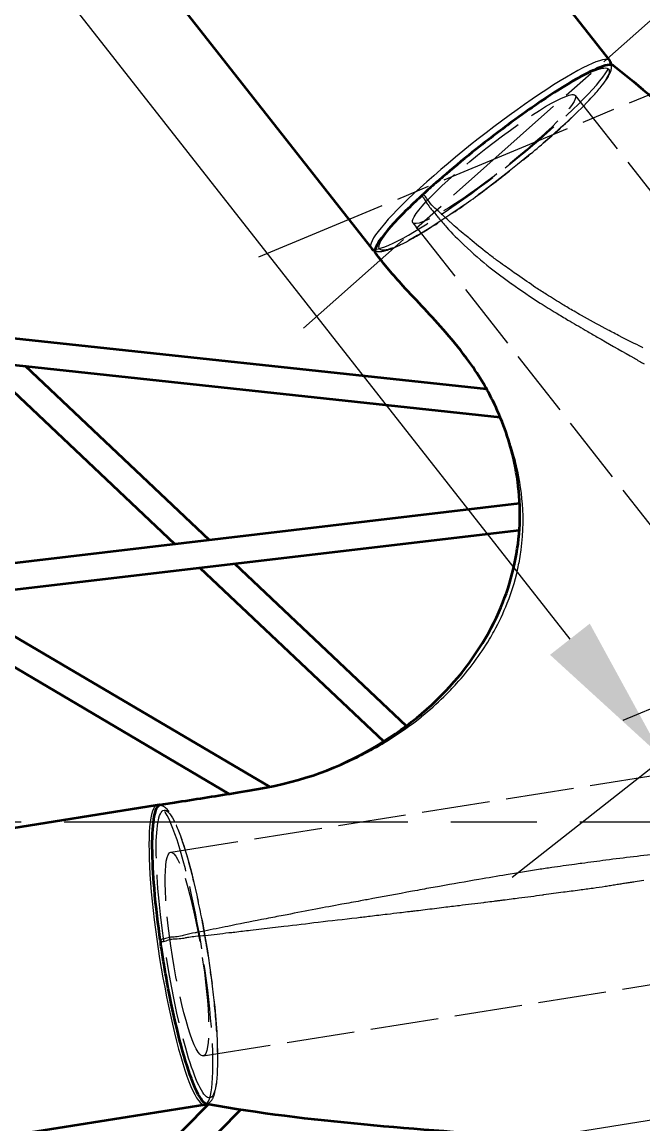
# Model space of a CAD drawing. Header units: millimetres. Extents: x 103 to 2059, y 115 to 1460.
# Drawn here: x 1559.4 to 1610.6, y 636.1 to 726.9 of the extents above; entities that cross this region are included whole.
import ezdxf

# ---------------------------------------------------------------- set-up
doc = ezdxf.new("R2010")
doc.units = ezdxf.units.MM
doc.header["$LTSCALE"] = 5
doc.linetypes.add('CHAIN', pattern=[0.3543, 0.2362, -0.0295, 0.0591, -0.0295])
doc.linetypes.add('DASHED', pattern=[0.2068, 0.1655, -0.0413])
for name, color, linetype, lineweight in [('Center Mark (ISO)', 7, 'Continuous', 9), ('Dimension (ISO)', 7, 'Continuous', 9), ('Hidden (ISO)', 7, 'DASHED', 9), ('Hidden Narrow (ISO)', 7, 'DASHED', 9), ('Visible (ISO)', 7, 'Continuous', 35), ('Visible Narrow (ISO)', 7, 'Continuous', 9)]:
    doc.layers.add(name, color=color, linetype=linetype, lineweight=lineweight)
doc.styles.add('Note Text (ISO)', font='tahoma.ttf')
doc.dimstyles.new('Default (ISO)', dxfattribs={"dimscale": 5, "dimtxt": 3.5, "dimasz": 2.5, "dimexe": 3.175, "dimexo": 0, "dimgap": 0.762, "dimtad": 1, "dimdec": 1, "dimrnd": 1e-08, "dimzin": 4, "dimtxsty": 'Note Text (ISO)', "dimcen": 0.09, "dimdle": 10, "dimclrd": 256, "dimclre": 256, "dimclrt": 256, "dimadec": 0, "dimazin": 0, "dimtfac": 1.001486, "dimtmove": 0, "dimatfit": 3, "dimfxl": 0, "dimtolj": 1, "dimtzin": 0, "dimlwd": -1, "dimlwe": -1, "dimarcsym": 0})

# ---------------------------------------------------------------- blocks, each defined once
blk = doc.blocks.new('*D9')
at = {"layer": 'Defpoints', "color": 0}
for p in [(1345.636, 1037.631), (1627.652, 678.258), (1612.278, 666.193)]:
    blk.add_point(p, dxfattribs=at)
at = {"layer": 'Dimension (ISO)'}
for p, q in [((1345.636, 1037.631), (1317.773, 1015.766)), ((1337.978, 1015.732), (1604.561, 676.026)), ((1627.652, 678.258), (1599.789, 656.392))]:
    blk.add_line(p, q, dxfattribs=at)
for points in [[(1339.617, 1017.019), (1336.339, 1014.446), (1330.261, 1025.566)], [(1606.2, 677.312), (1602.922, 674.74), (1612.278, 666.193)]]:
    blk.add_solid(points, dxfattribs=at)
at = {"layer": 'Dimension (ISO)', "insert": (1440.433, 928.812), "char_height": 17.5, "attachment_point": 1, "rotation": 308.1229, "style": 'Note Text (ISO)'}
blk.add_mtext('\\A1; \\fTahoma|b0|i0;{\\H17.5000;(361,7) - 460,7}', dxfattribs=at)
blk = doc.blocks.new('*D11')
at = {"layer": 'Defpoints', "color": 0}
for p in [(1620.894, 657.708), (1232.047, 595.77), (1235.121, 576.471)]:
    blk.add_point(p, dxfattribs=at)
at = {"layer": 'Dimension (ISO)'}
for p, q in [((1620.894, 657.708), (1626.465, 622.731)), ((1611.624, 636.442), (1247.466, 578.437)), ((1232.047, 595.77), (1237.619, 560.793))]:
    blk.add_line(p, q, dxfattribs=at)
for points in [[(1611.296, 638.5), (1611.951, 634.385), (1623.968, 638.409)], [(1247.138, 580.494), (1247.794, 576.38), (1235.121, 576.471)]]:
    blk.add_solid(points, dxfattribs=at)
at = {"layer": 'Dimension (ISO)', "insert": (1352.215, 622.401), "char_height": 17.5, "attachment_point": 1, "rotation": 9.05041, "style": 'Note Text (ISO)'}
blk.add_mtext('\\A1; \\fTahoma|b0|i0;{\\H17.5000;(300) - 398,0}', dxfattribs=at)
blk = doc.blocks.new('*D12')
at = {"layer": 'Defpoints', "color": 0}
for p in [(624.775, 661.366), (1641.205, 660.944), (1641.205, 191.366)]:
    blk.add_point(p, dxfattribs=at)
at = {"layer": 'Dimension (ISO)'}
for p, q in [((624.775, 661.366), (624.775, 175.491)), ((1641.205, 660.944), (1641.205, 175.491)), ((637.275, 191.366), (1628.705, 191.366))]:
    blk.add_line(p, q, dxfattribs=at)
for points in [[(637.275, 193.449), (637.275, 189.282), (624.775, 191.366)], [(1628.705, 193.449), (1628.705, 189.282), (1641.205, 191.366)]]:
    blk.add_solid(points, dxfattribs=at)
at = {"layer": 'Dimension (ISO)', "insert": (1090.592, 217.377), "char_height": 17.5, "attachment_point": 1, "style": 'Note Text (ISO)'}
blk.add_mtext('\\A1;1016,4', dxfattribs=at)
blk = doc.blocks.new('*D17')
at = {"layer": 'Defpoints', "color": 0}
for p in [(178.703, 1142.435), (813.681, 1142.435), (1641.205, 312.944)]:
    blk.add_point(p, dxfattribs=at)
at = {"layer": 'Dimension (ISO)'}
for p, q in [((813.681, 1142.435), (162.828, 1142.435)), ((178.703, 325.444), (178.703, 1129.935)), ((1641.205, 312.944), (162.828, 312.944))]:
    blk.add_line(p, q, dxfattribs=at)
for points in [[(176.62, 1129.935), (180.786, 1129.935), (178.703, 1142.435)], [(176.62, 325.444), (180.786, 325.444), (178.703, 312.944)]]:
    blk.add_solid(points, dxfattribs=at)
at = {"layer": 'Dimension (ISO)', "insert": (152.645, 698.83), "char_height": 17.5, "attachment_point": 1, "rotation": 90, "style": 'Note Text (ISO)'}
blk.add_mtext('\\A1;829,5', dxfattribs=at)
blk = doc.blocks.new('*D18')
at = {"layer": 'Defpoints', "color": 0}
for p in [(129.286, 1279.407), (1543.266, 1279.407), (1641.205, 312.944)]:
    blk.add_point(p, dxfattribs=at)
at = {"layer": 'Dimension (ISO)'}
for p, q in [((1543.266, 1279.407), (113.411, 1279.407)), ((129.286, 325.444), (129.286, 1266.907)), ((1641.205, 312.944), (113.411, 312.944))]:
    blk.add_line(p, q, dxfattribs=at)
for points in [[(127.202, 1266.907), (131.369, 1266.907), (129.286, 1279.407)], [(127.202, 325.444), (131.369, 325.444), (129.286, 312.944)]]:
    blk.add_solid(points, dxfattribs=at)
at = {"layer": 'Dimension (ISO)', "insert": (103.274, 780.314), "char_height": 17.5, "attachment_point": 1, "rotation": 90, "style": 'Note Text (ISO)'}
blk.add_mtext('\\A1;966,5', dxfattribs=at)
blk = doc.blocks.new('*D19')
at = {"layer": 'Defpoints', "color": 0}
for p in [(276.775, 661.366), (1989.205, 660.944), (1989.205, 131.366)]:
    blk.add_point(p, dxfattribs=at)
at = {"layer": 'Dimension (ISO)'}
for p, q in [((276.775, 661.366), (276.775, 115.491)), ((1989.205, 660.944), (1989.205, 115.491)), ((289.275, 131.366), (1976.705, 131.366))]:
    blk.add_line(p, q, dxfattribs=at)
for points in [[(289.275, 133.449), (289.275, 129.282), (276.775, 131.366)], [(1976.705, 133.449), (1976.705, 129.282), (1989.205, 131.366)]]:
    blk.add_solid(points, dxfattribs=at)
at = {"layer": 'Dimension (ISO)', "insert": (1090.592, 157.389), "char_height": 17.5, "attachment_point": 1, "style": 'Note Text (ISO)'}
blk.add_mtext('\\A1;1712,4', dxfattribs=at)

msp = doc.modelspace()

# ---------------------------------------------------------------- linework, layer by layer
at = {"layer": 'Center Mark (ISO)', "linetype": 'CHAIN', "ltscale": 9.334043}
for p, q in [((1582.604, 701.663), (1614.027, 729.531)), ((1578.921, 707.543), (1617.71, 723.652)), ((1647.705, 685.429), (1608.917, 669.32))]:
    msp.add_line(p, q, dxfattribs=at)
at = {"layer": 'Center Mark (ISO)', "linetype": 'CHAIN', "ltscale": 23.990969}
msp.add_line((1973.705, 660.944), (1308.705, 660.944), dxfattribs=at)
at = {"layer": 'Hidden (ISO)', "ltscale": 6.769826}
for p, q in [((1605.002, 720.845), (1634.998, 682.622)), ((1591.629, 710.35), (1621.624, 672.127)), ((1571.66, 658.473), (1619.557, 666.102)), ((1574.334, 641.685), (1622.231, 649.314))]:
    msp.add_line(p, q, dxfattribs=at)
at = {"layer": 'Hidden (ISO)', "ltscale": 6.456368}
for centre, major_axis, ratio in [((1598.315, 715.597), (-6.687, -5.247), 0.129543), ((1572.997, 650.079), (1.337, -8.394), 0.142356)]:
    msp.add_ellipse(centre, major_axis=major_axis, ratio=ratio, dxfattribs=at)
at = {"layer": 'Hidden (ISO)', "ltscale": 7.027442}
msp.add_open_spline([(1588.487, 708.042), (1588.522, 708.028), (1588.557, 708.018), (1588.835, 707.948), (1589.05, 707.98), (1589.878, 708.175), (1590.642, 708.531), (1592.375, 709.503), (1593.251, 710.045), (1595.131, 711.295), (1596.132, 712), (1598.17, 713.504), (1599.206, 714.304), (1601.212, 715.92), (1602.182, 716.737), (1603.961, 718.307), (1604.77, 719.061), (1606.15, 720.437), (1606.719, 721.057), (1607.581, 722.138), (1607.869, 722.553), (1607.996, 723.112), (1608.009, 723.231), (1607.989, 723.363)], degree=3, knots=[5.924222, 5.924222, 5.924222, 5.924222, 5.948106, 5.948106, 6.120375, 6.120375, 6.542677, 6.542677, 6.872332, 6.872332, 7.195718, 7.195718, 7.517632, 7.517632, 7.839371, 7.839371, 8.161943, 8.161943, 8.487889, 8.487889, 8.831709, 8.831709, 8.916807, 8.916807, 8.916807, 8.916807], dxfattribs=at)
at = {"layer": 'Hidden (ISO)', "ltscale": 6.026243}
msp.add_open_spline([(1574.642, 637.704), (1574.767, 637.755), (1574.866, 637.835), (1575.141, 638.136), (1575.231, 638.387), (1575.465, 639.291), (1575.533, 640.127), (1575.544, 642.088), (1575.502, 643.134), (1575.332, 645.411), (1575.205, 646.638), (1574.879, 649.162), (1574.681, 650.458), (1574.234, 652.993), (1573.985, 654.232), (1573.46, 656.533), (1573.184, 657.593), (1572.627, 659.44), (1572.348, 660.221), (1571.787, 661.468), (1571.551, 661.913), (1571.034, 662.271), (1570.892, 662.337), (1570.724, 662.352)], degree=3, knots=[3.737998, 3.737998, 3.737998, 3.737998, 3.817396, 3.817396, 4.019406, 4.019406, 4.415596, 4.415596, 4.745342, 4.745342, 5.068886, 5.068886, 5.390944, 5.390944, 5.712865, 5.712865, 6.03577, 6.03577, 6.362605, 6.362605, 6.71043, 6.71043, 6.810387, 6.810387, 6.810387, 6.810387], dxfattribs=at)
at = {"layer": 'Hidden Narrow (ISO)', "ltscale": 6.329772}
for centre, major_axis, ratio in [((1598.009, 715.987), (-9.834, -7.717), 0.129543), ((1572.508, 650.001), (1.966, -12.344), 0.142356)]:
    msp.add_ellipse(centre, major_axis=major_axis, ratio=ratio, start_param=0, end_param=3.141593, dxfattribs=at)
at = {"layer": 'Hidden Narrow (ISO)', "ltscale": 6.628998}
for centre, major_axis, ratio in [((1598.315, 715.597), (-9.44, -7.408), 0.129543), ((1572.997, 650.079), (1.888, -11.851), 0.142356)]:
    msp.add_ellipse(centre, major_axis=major_axis, ratio=ratio, dxfattribs=at)
at = {"layer": 'Visible (ISO)'}
for p, q in [((1387.041, 1005.072), (1607.843, 723.704)), ((1367.374, 989.638), (1588.176, 708.271)), ((1372.966, 785.842), (1579.834, 663.85)), ((1371.946, 783.89), (1576.464, 663.283)), ((1592.458, 712.688), (1592.457, 712.687)), ((1507.838, 706.307), (1597.692, 696.662)), ((1512.425, 703.602), (1598.816, 694.329)), ((1572.014, 683.863), (1556.089, 698.915)), ((1574.861, 684.199), (1559.702, 698.527)), ((1600.42, 687.215), (1550.252, 681.295)), ((1600.393, 684.997), (1553.382, 679.449)), ((1591.081, 668.869), (1576.945, 682.23)), ((1589.227, 667.594), (1574.097, 681.894)), ((1570.542, 662.345), (1278.467, 615.822)), ((1574.474, 637.657), (1282.399, 591.133)), ((1522.586, 584.956), (1574.759, 637.683)), ((1527.56, 586.856), (1577.421, 637.245))]:
    msp.add_line(p, q, dxfattribs=at)
for radius, start, end in [(348, 191.10889, 126.06442), (320, 191.28909, 125.88422), (320, 191.28909, 125.88422), (308, 191.37636, 125.79695), (296, 191.47071, 125.7026)]:
    msp.add_arc((1641.205, 660.944), radius, start, end, dxfattribs=at)
for points, knots in [([(1608.149, 723.303), (1608.099, 723.341), (1608.026, 723.365), (1607.598, 723.381), (1607.024, 723.189), (1605.644, 722.513), (1604.772, 722.036), (1602.86, 720.819), (1601.68, 720.046), (1599.245, 718.274), (1598.159, 717.464), (1595.978, 715.729), (1595.154, 715.049), (1594.014, 714.074), (1593.676, 713.781), (1593.181, 713.342), (1593.019, 713.197), (1592.782, 712.983), (1592.703, 712.912), (1592.585, 712.805), (1592.546, 712.769), (1592.496, 712.723), (1592.476, 712.704), (1592.458, 712.688)], [1.2017429, 1.2017429, 1.2017429, 1.2017429, 1.2936435, 1.2936435, 1.5889123, 1.5889123, 1.8114596, 1.8114596, 1.9352637, 1.9352637, 1.9958346, 1.9958346, 2.0353915, 2.0353915, 2.0521609, 2.0521609, 2.0608155, 2.0608155, 2.065301, 2.065301, 2.0675455, 2.0675455, 2.0681562, 2.0681562, 2.0681562, 2.0681562]), ([(1608.149, 723.303), (1612.582, 719.887), (1616.606, 715.825), (1625.75, 706.825), (1630.921, 701.879), (1641.359, 692.799), (1646.585, 688.59), (1653.706, 681.427), (1655.983, 678.844), (1659.957, 673.042), (1661.638, 669.707), (1662.539, 666.194)], [0, 0, 0, 0, 1.701214, 1.701214, 3.849341, 3.849341, 5.8641, 5.8641, 6.893346, 6.893346, 7.982703, 7.982703, 7.982703, 7.982703]), ([(1592.354, 712.592), (1591.745, 712.027), (1590.707, 711.052), (1589.177, 709.338), (1588.757, 708.764), (1588.473, 708.121), (1588.458, 707.946), (1588.535, 707.844)], [0.0058422, 0.0058422, 0.0058422, 0.0058422, 0.2912425, 0.2912425, 0.5025316, 0.5025316, 0.6311281, 0.6311281, 0.6311281, 0.6311281]), ([(1592.457, 712.687), (1592.448, 712.679), (1592.431, 712.663), (1592.405, 712.639), (1592.379, 712.616), (1592.362, 712.6), (1592.354, 712.592)], [0, 0, 0, 0, 0.25, 0.5, 0.75, 0.9999963, 0.9999963, 0.9999963, 0.9999963]), ([(1598.196, 695.704), (1597.979, 696.149), (1597.722, 696.624), (1597.086, 697.691), (1596.686, 698.293), (1595.659, 699.716), (1595, 700.53), (1593.181, 702.634), (1591.972, 703.872), (1590.015, 706.015), (1589.243, 706.903), (1588.534, 707.843)], [0, 0, 0, 0, 0.170594, 0.170594, 0.386515, 0.386515, 0.698086, 0.698086, 1.226055, 1.226055, 1.582735, 1.582735, 1.582735, 1.582735]), ([(1570.791, 662.376), (1571.471, 662.498), (1571.849, 662.551), (1573.92, 662.877), (1575.508, 663.132), (1581.728, 664.114), (1584.269, 664.896), (1589.967, 667.888), (1592.361, 669.683), (1596.167, 673.704), (1597.67, 675.928), (1599.622, 680.332), (1600.188, 682.508), (1600.544, 686.786), (1600.386, 688.884), (1599.523, 692.577), (1598.956, 694.148), (1598.196, 695.704)], [-8.769002, -8.769002, -8.769002, -8.769002, -8.637663, -8.637663, -8.14383, -8.14383, -6.742309, -6.742309, -5.542988, -5.542988, -4.422372, -4.422372, -3.424903, -3.424903, -2.488012, -2.488012, -1.761395, -1.761395, -1.761395, -1.761395]), ([(1570.805, 651.215), (1570.625, 652.465), (1570.448, 653.893), (1570.222, 656.591), (1570.15, 657.795), (1570.138, 659.974), (1570.193, 660.812), (1570.42, 662.029), (1570.57, 662.236), (1570.688, 662.328)], [0.00042, 0.00042, 0.00042, 0.00042, 0.381686, 0.381686, 0.637978, 0.637978, 0.879123, 0.879123, 1.132791, 1.132791, 1.132791, 1.132791]), ([(1570.791, 662.376), (1570.779, 662.374), (1570.768, 662.371), (1570.733, 662.358), (1570.71, 662.345), (1570.688, 662.328)], [0.01290747, 0.01290747, 0.01290747, 0.01290747, 0.03789826, 0.03789826, 0.08947178, 0.08947178, 0.08947178, 0.08947178]), ([(1662.781, 655.694), (1662.286, 653.466), (1661.411, 651.293), (1659.049, 647.39), (1657.535, 645.615), (1654.002, 642.513), (1651.925, 641.186), (1647.126, 638.838), (1644.323, 637.906), (1637.086, 636.08), (1632.558, 635.442), (1618.988, 634.105), (1609.81, 634.339), (1591.996, 635.627), (1583.127, 636.201), (1574.658, 637.701)], [0, 0, 0, 0, 0.684562, 0.684562, 1.368659, 1.368659, 2.095872, 2.095872, 2.976404, 2.976404, 4.347555, 4.347555, 7.083572, 7.083572, 9.70778, 9.70778, 9.70778, 9.70778]), ([(1570.805, 651.215), (1570.805, 651.213), (1570.805, 651.212), (1570.807, 651.198), (1570.809, 651.186), (1570.814, 651.154), (1570.816, 651.134), (1570.819, 651.115)], [0.00041545, 0.00041545, 0.00041545, 0.00041545, 0.00085802, 0.00085802, 0.00461766, 0.00461766, 0.01068512, 0.01068512, 0.01068512, 0.01068512]), ([(1574.658, 637.701), (1574.419, 637.743), (1574.133, 638.096), (1573.525, 639.343), (1573.212, 640.194), (1572.554, 642.332), (1572.231, 643.61), (1571.622, 646.38), (1571.405, 647.532), (1571.23, 648.511), (1571.133, 649.059), (1570.997, 649.904), (1570.964, 650.127), (1570.864, 650.805), (1570.836, 650.998), (1570.819, 651.115)], [1.476777, 1.476777, 1.476777, 1.476777, 1.799873, 1.799873, 2.103462, 2.103462, 2.412713, 2.412713, 2.711667, 2.711667, 2.919321, 2.919321, 3.013377, 3.013377, 3.133929, 3.133929, 3.133929, 3.133929])]:
    msp.add_open_spline(points, degree=3, knots=knots, dxfattribs=at)
for points in [[(1607.989, 723.363), (1607.971, 723.476), (1607.924, 723.601), (1607.843, 723.704)], [(1588.176, 708.271), (1588.261, 708.162), (1588.377, 708.085), (1588.487, 708.042)], [(1570.724, 662.352), (1570.664, 662.357), (1570.603, 662.355), (1570.542, 662.345)], [(1574.474, 637.657), (1574.532, 637.666), (1574.589, 637.682), (1574.642, 637.704)]]:
    msp.add_open_spline(points, degree=3, dxfattribs=at)
at = {"layer": 'Visible Narrow (ISO)'}
msp.add_line((1598.551, 654.472), (1598.554, 654.472), dxfattribs=at)
for radius, start, end in [(334.038, 191.19497, 125.97835), (299.03, 191.44618, 125.72714)]:
    msp.add_arc((1641.205, 660.944), radius, start, end, dxfattribs=at)
for centre, major_axis, ratio, start_param, end_param in [((1598.009, 715.987), (9.834, 7.717), 0.129543, 0, 3.141593), ((1594.816, 713.814), (-3.689, -3.375), 0.175731, 5.236081, 5.268917), ((1572.508, 650.001), (-1.966, 12.344), 0.142356, 0, 3.141593)]:
    msp.add_ellipse(centre, major_axis=major_axis, ratio=ratio, start_param=start_param, end_param=end_param, dxfattribs=at)
for points, knots in [([(1592.354, 712.592), (1592.355, 712.59), (1592.357, 712.589), (1592.36, 712.585), (1592.362, 712.583), (1592.364, 712.582)], [0.458751417, 0.458751417, 0.458751417, 0.458751417, 0.459421925, 0.459421925, 0.460093278, 0.460093278, 0.460093278, 0.460093278]), ([(1592.364, 712.582), (1592.364, 712.582), (1592.364, 712.582), (1592.364, 712.581), (1592.365, 712.581), (1592.365, 712.58), (1592.366, 712.58)], [0.0000917061, 0.0000917061, 0.0000917061, 0.0000917061, 0.0001506567, 0.0001506567, 0.0001506567, 0.0003793222, 0.0003793222, 0.0003793222, 0.0003793222]), ([(1592.366, 712.58), (1592.368, 712.578), (1592.369, 712.576), (1592.374, 712.571), (1592.376, 712.568), (1592.384, 712.559), (1592.389, 712.552), (1592.405, 712.532), (1592.415, 712.518), (1592.425, 712.503), (1592.433, 712.493), (1592.44, 712.483), (1592.51, 712.38), (1592.567, 712.284), (1592.779, 711.94), (1592.95, 711.698), (1593.138, 711.477), (1593.265, 711.327), (1593.392, 711.179), (1593.512, 711.028)], [0.0003793, 0.0003793, 0.0003793, 0.0003793, 0.0011156, 0.0011156, 0.0022785, 0.0022785, 0.004557, 0.004557, 0.0096512, 0.0096512, 0.0096512, 0.0132455, 0.0132455, 0.0451014, 0.0451014, 0.1272903, 0.1272903, 0.1272903, 0.182599, 0.182599, 0.182599, 0.182599]), ([(1592.564, 712.606), (1592.552, 712.621), (1592.54, 712.636), (1592.518, 712.657), (1592.51, 712.664), (1592.496, 712.673), (1592.491, 712.676), (1592.48, 712.682), (1592.475, 712.684), (1592.469, 712.686), (1592.466, 712.686), (1592.464, 712.687), (1592.461, 712.687)], [-0.009651212, -0.009651212, -0.009651212, -0.009651212, -0.004556989, -0.004556989, -0.002278495, -0.002278495, -0.001115572, -0.001115572, -0.000379322, -0.000379322, -0.000379322, -0.000150657, -0.000150657, -0.000150657, -0.000150657]), ([(1593.324, 711.66), (1593.121, 711.855), (1592.967, 712.071), (1592.739, 712.393), (1592.676, 712.486), (1592.584, 712.586), (1592.574, 712.596), (1592.564, 712.606)], [-0.1272903, -0.1272903, -0.1272903, -0.1272903, -0.0451014, -0.0451014, -0.0132455, -0.0132455, -0.0096512, -0.0096512, -0.0096512, -0.0096512]), ([(1593.869, 711.18), (1593.836, 711.208), (1593.802, 711.237), (1593.768, 711.266), (1593.616, 711.395), (1593.463, 711.526), (1593.324, 711.66)], [-0.19486232, -0.19486232, -0.19486232, -0.19486232, -0.18259897, -0.18259897, -0.18259897, -0.12729032, -0.12729032, -0.12729032, -0.12729032]), ([(1594.578, 710.506), (1594.394, 710.677), (1594.21, 710.853), (1593.973, 711.08), (1593.922, 711.129), (1593.869, 711.18)], [-0.28991, -0.28991, -0.28991, -0.28991, -0.21572954, -0.21572954, -0.19486232, -0.19486232, -0.19486232, -0.19486232]), ([(1593.512, 711.028), (1593.586, 710.937), (1593.658, 710.845), (1593.837, 710.626), (1593.943, 710.498), (1594.051, 710.373)], [0.18259897, 0.18259897, 0.18259897, 0.18259897, 0.21572954, 0.21572954, 0.26313472, 0.26313472, 0.26313472, 0.26313472]), ([(1594.051, 710.373), (1594.159, 710.243), (1594.27, 710.115), (1594.855, 709.463), (1595.355, 708.973), (1596.552, 707.837), (1597.266, 707.217), (1598.567, 706.193), (1599.142, 705.769), (1599.738, 705.343), (1599.755, 705.331), (1599.773, 705.318)], [0.2631347, 0.2631347, 0.2631347, 0.2631347, 0.3113826, 0.3113826, 0.5148099, 0.5148099, 0.7944599, 0.7944599, 1.0084618, 1.0084618, 1.0149393, 1.0149393, 1.0149393, 1.0149393]), ([(1595.911, 709.354), (1595.509, 709.673), (1595.118, 710.013), (1594.686, 710.407), (1594.632, 710.456), (1594.578, 710.506)], [-0.462352, -0.462352, -0.462352, -0.462352, -0.3113826, -0.3113826, -0.28991, -0.28991, -0.28991, -0.28991]), ([(1597.759, 707.85), (1597.277, 708.227), (1596.8, 708.617), (1596.184, 709.127), (1596.048, 709.24), (1595.911, 709.354)], [-0.6990864, -0.6990864, -0.6990864, -0.6990864, -0.5148099, -0.5148099, -0.462352, -0.462352, -0.462352, -0.462352]), ([(1599.163, 706.805), (1598.944, 706.96), (1598.728, 707.117), (1598.26, 707.464), (1598.009, 707.655), (1597.759, 707.85)], [-0.8751432, -0.8751432, -0.8751432, -0.8751432, -0.7944599, -0.7944599, -0.6990864, -0.6990864, -0.6990864, -0.6990864]), ([(1601.759, 705), (1601.258, 705.346), (1600.759, 705.692), (1599.889, 706.296), (1599.524, 706.55), (1599.163, 706.805)], [-1.1955284, -1.1955284, -1.1955284, -1.1955284, -1.0084618, -1.0084618, -0.8751432, -0.8751432, -0.8751432, -0.8751432]), ([(1599.773, 705.318), (1600.546, 704.766), (1601.323, 704.239), (1602.556, 703.457), (1602.997, 703.183), (1603.438, 702.913), (1603.758, 702.717), (1604.08, 702.525), (1604.875, 702.057), (1605.348, 701.783), (1605.818, 701.509)], [1.0149393, 1.0149393, 1.0149393, 1.0149393, 1.3010863, 1.3010863, 1.4589641, 1.4589641, 1.4589641, 1.5734549, 1.5734549, 1.7410987, 1.7410987, 1.7410987, 1.7410987]), ([(1603.944, 703.626), (1603.504, 703.893), (1603.062, 704.162), (1602.333, 704.622), (1602.044, 704.809), (1601.759, 705)], [-1.4589641, -1.4589641, -1.4589641, -1.4589641, -1.3010863, -1.3010863, -1.1955284, -1.1955284, -1.1955284, -1.1955284]), ([(1605.513, 702.711), (1605.308, 702.825), (1605.104, 702.941), (1604.577, 703.243), (1604.258, 703.432), (1603.944, 703.626)], [-1.6454246, -1.6454246, -1.6454246, -1.6454246, -1.5734549, -1.5734549, -1.4589641, -1.4589641, -1.4589641, -1.4589641]), ([(1608.17, 701.265), (1608.004, 701.351), (1607.838, 701.438), (1607.641, 701.543), (1607.608, 701.56), (1607.576, 701.577)], [-1.9558304, -1.9558304, -1.9558304, -1.9558304, -1.89818884, -1.89818884, -1.88696718, -1.88696718, -1.88696718, -1.88696718]), ([(1606.708, 700.992), (1606.851, 700.909), (1606.995, 700.826), (1608.052, 700.218), (1608.967, 699.697), (1610.01, 699.104), (1610.14, 699.03), (1610.27, 698.955)], [1.8469055, 1.8469055, 1.8469055, 1.8469055, 1.8981888, 1.8981888, 2.2230924, 2.2230924, 2.2695214, 2.2695214, 2.2695214, 2.2695214]), ([(1610.582, 700.05), (1610.555, 700.063), (1610.527, 700.076), (1609.917, 700.374), (1609.338, 700.664), (1608.762, 700.959)], [-2.2323945, -2.2323945, -2.2323945, -2.2323945, -2.2230924, -2.2230924, -2.0241247, -2.0241247, -2.0241247, -2.0241247]), ([(1599.408, 692.846), (1599.233, 693.337), (1599.041, 693.824), (1598.636, 694.775), (1598.423, 695.24), (1598.196, 695.704)], [-2.2083097, -2.2083097, -2.2083097, -2.2083097, -1.9809119, -1.9809119, -1.7613952, -1.7613952, -1.7613952, -1.7613952]), ([(1599.747, 691.823), (1599.744, 691.833), (1599.741, 691.843), (1599.635, 692.186), (1599.525, 692.516), (1599.408, 692.846)], [-2.365396, -2.365396, -2.365396, -2.365396, -2.3608749, -2.3608749, -2.2083097, -2.2083097, -2.2083097, -2.2083097]), ([(1600.369, 682.304), (1600.655, 683.759), (1600.753, 685.246), (1600.677, 686.716), (1600.614, 687.916), (1600.436, 689.123), (1600.157, 690.312)], [-3.783847, -3.783847, -3.783847, -3.783847, -3.128509, -3.128509, -3.128509, -2.593672, -2.593672, -2.593672, -2.593672]), ([(1597.936, 676.026), (1598.067, 676.245), (1598.193, 676.464), (1598.728, 677.438), (1599.09, 678.209), (1599.398, 678.992), (1599.82, 680.062), (1600.146, 681.172), (1600.364, 682.282)], [-4.7603251, -4.7603251, -4.7603251, -4.7603251, -4.6526361, -4.6526361, -4.2869636, -4.2869636, -4.2869636, -3.78713, -3.78713, -3.78713, -3.78713]), ([(1594.182, 671.291), (1594.539, 671.641), (1594.884, 672), (1596.249, 673.51), (1597.166, 674.74), (1597.936, 676.026)], [-5.6018144, -5.6018144, -5.6018144, -5.6018144, -5.3958194, -5.3958194, -4.7603251, -4.7603251, -4.7603251, -4.7603251]), ([(1589.076, 667.381), (1589.251, 667.485), (1589.426, 667.592), (1589.599, 667.7), (1590.513, 668.273), (1591.389, 668.894), (1592.267, 669.592), (1592.316, 669.632), (1592.365, 669.671)], [-6.4766215, -6.4766215, -6.4766215, -6.4766215, -6.3944957, -6.3944957, -6.3944957, -5.9603569, -5.9603569, -5.9345237, -5.9345237, -5.9345237, -5.9345237]), ([(1583.131, 664.684), (1583.851, 664.915), (1584.568, 665.178), (1586.577, 666.009), (1587.855, 666.651), (1589.076, 667.381)], [-7.3584648, -7.3584648, -7.3584648, -7.3584648, -7.0479861, -7.0479861, -6.4766215, -6.4766215, -6.4766215, -6.4766215]), ([(1577.893, 663.493), (1578.147, 663.534), (1578.383, 663.573), (1578.9, 663.661), (1579.172, 663.709), (1579.435, 663.759), (1579.678, 663.804), (1579.912, 663.85), (1580.141, 663.898)], [-8.0585348, -8.0585348, -8.0585348, -8.0585348, -7.9764527, -7.9764527, -7.875318, -7.875318, -7.875318, -7.7819711, -7.7819711, -7.7819711, -7.7819711]), ([(1580.141, 663.898), (1580.555, 663.983), (1580.957, 664.075), (1581.742, 664.272), (1582.125, 664.377), (1582.507, 664.491)], [-7.7819711, -7.7819711, -7.7819711, -7.7819711, -7.6113565, -7.6113565, -7.4481786, -7.4481786, -7.4481786, -7.4481786]), ([(1573.438, 662.788), (1573.65, 662.821), (1573.875, 662.857), (1574.357, 662.934), (1574.621, 662.976), (1574.877, 663.016)], [-8.511189, -8.511189, -8.511189, -8.511189, -8.4449476, -8.4449476, -8.3671978, -8.3671978, -8.3671978, -8.3671978]), ([(1574.877, 663.016), (1574.884, 663.017), (1574.891, 663.018), (1575.251, 663.074), (1575.595, 663.128), (1575.941, 663.182)], [-8.3671978, -8.3671978, -8.3671978, -8.3671978, -8.3651448, -8.3651448, -8.2577782, -8.2577782, -8.2577782, -8.2577782]), ([(1575.941, 663.182), (1576.025, 663.196), (1576.108, 663.209), (1576.35, 663.247), (1576.509, 663.272), (1576.669, 663.297)], [-8.25777819, -8.25777819, -8.25777819, -8.25777819, -8.23193398, -8.23193398, -8.18367872, -8.18367872, -8.18367872, -8.18367872]), ([(1576.669, 663.297), (1577.02, 663.353), (1577.374, 663.409), (1577.773, 663.473), (1577.834, 663.483), (1577.893, 663.493)], [-8.1836787, -8.1836787, -8.1836787, -8.1836787, -8.0775874, -8.0775874, -8.0585348, -8.0585348, -8.0585348, -8.0585348]), ([(1570.688, 662.328), (1570.853, 662.362), (1570.991, 662.389), (1571.171, 662.422), (1571.223, 662.431), (1571.269, 662.44)], [-8.76282538, -8.76282538, -8.76282538, -8.76282538, -8.73728207, -8.73728207, -8.72698241, -8.72698241, -8.72698241, -8.72698241]), ([(1571.269, 662.44), (1571.369, 662.457), (1571.456, 662.472), (1571.714, 662.515), (1571.87, 662.54), (1572.018, 662.564)], [-8.72698241, -8.72698241, -8.72698241, -8.72698241, -8.70512013, -8.70512013, -8.66163833, -8.66163833, -8.66163833, -8.66163833]), ([(1572.018, 662.564), (1572.11, 662.579), (1572.201, 662.593), (1572.638, 662.661), (1572.971, 662.713), (1573.353, 662.774), (1573.395, 662.781), (1573.438, 662.788)], [-8.6616383, -8.6616383, -8.6616383, -8.6616383, -8.6337377, -8.6337377, -8.5247504, -8.5247504, -8.511189, -8.511189, -8.511189, -8.511189]), ([(1605.555, 657.548), (1605.351, 657.521), (1605.148, 657.495), (1604.945, 657.467), (1604.317, 657.384), (1603.691, 657.298), (1603.068, 657.206)], [0.7556617, 0.7556617, 0.7556617, 0.7556617, 0.8170289, 0.8170289, 0.8170289, 1.0071137, 1.0071137, 1.0071137, 1.0071137]), ([(1612.105, 658.35), (1610.566, 658.192), (1609.042, 658.011), (1607.531, 657.811), (1606.87, 657.723), (1606.212, 657.635), (1605.555, 657.548)], [0.1036569, 0.1036569, 0.1036569, 0.1036569, 0.5573112, 0.5573112, 0.5573112, 0.7556617, 0.7556617, 0.7556617, 0.7556617]), ([(1603.068, 657.206), (1602.705, 657.152), (1602.344, 657.096), (1601.983, 657.04), (1601.091, 656.899), (1600.204, 656.753), (1599.318, 656.606), (1598.565, 656.482), (1597.814, 656.355), (1597.065, 656.226), (1595.978, 656.039), (1594.894, 655.851), (1593.815, 655.659), (1593.342, 655.575), (1592.869, 655.489), (1592.397, 655.403)], [1.007114, 1.007114, 1.007114, 1.007114, 1.117623, 1.117623, 1.117623, 1.390972, 1.390972, 1.390972, 1.623555, 1.623555, 1.623555, 1.96111, 1.96111, 1.96111, 2.109199, 2.109199, 2.109199, 2.109199]), ([(1592.397, 655.403), (1592.126, 655.354), (1591.854, 655.304), (1590.331, 655.025), (1589.085, 654.796), (1587.841, 654.56)], [2.1091989, 2.1091989, 2.1091989, 2.1091989, 2.1944669, 2.1944669, 2.5880079, 2.5880079, 2.5880079, 2.5880079]), ([(1585.769, 654.177), (1585.053, 654.046), (1584.339, 653.915), (1582.832, 653.629), (1582.04, 653.473), (1581.248, 653.319)], [2.8066933, 2.8066933, 2.8066933, 2.8066933, 3.0333246, 3.0333246, 3.2854454, 3.2854454, 3.2854454, 3.2854454]), ([(1587.841, 654.56), (1587.658, 654.526), (1587.475, 654.492), (1586.783, 654.364), (1586.276, 654.27), (1585.769, 654.177)], [2.5880079, 2.5880079, 2.5880079, 2.5880079, 2.6459458, 2.6459458, 2.8066933, 2.8066933, 2.8066933, 2.8066933]), ([(1581.248, 653.319), (1580.807, 653.233), (1580.365, 653.149), (1579.663, 653.016), (1579.402, 652.966), (1579.142, 652.916)], [3.2854454, 3.2854454, 3.2854454, 3.2854454, 3.426033, 3.426033, 3.5091111, 3.5091111, 3.5091111, 3.5091111]), ([(1580.998, 652.366), (1581.94, 652.474), (1582.881, 652.595), (1584.872, 652.838), (1585.932, 652.953), (1586.993, 653.076)], [-3.3279125, -3.3279125, -3.3279125, -3.3279125, -3.0333246, -3.0333246, -2.7032705, -2.7032705, -2.7032705, -2.7032705]), ([(1586.993, 653.076), (1587.178, 653.097), (1587.362, 653.119), (1587.734, 653.163), (1587.921, 653.186), (1588.108, 653.208)], [-2.7032705, -2.7032705, -2.7032705, -2.7032705, -2.6459458, -2.6459458, -2.5876986, -2.5876986, -2.5876986, -2.5876986]), ([(1591.706, 653.634), (1591.776, 653.642), (1591.845, 653.65), (1592.15, 653.687), (1592.386, 653.716), (1592.621, 653.745)], [-2.21589088, -2.21589088, -2.21589088, -2.21589088, -2.19446686, -2.19446686, -2.12164742, -2.12164742, -2.12164742, -2.12164742]), ([(1579.142, 652.916), (1578.219, 652.739), (1577.299, 652.547), (1575.734, 652.232), (1575.088, 652.104), (1574.442, 651.971), (1574.222, 651.925), (1574.004, 651.886), (1573.782, 651.847)], [3.5091111, 3.5091111, 3.5091111, 3.5091111, 3.8030644, 3.8030644, 4.009344, 4.009344, 4.009344, 4.0794186, 4.0794186, 4.0794186, 4.0794186]), ([(1578.24, 652.05), (1578.844, 652.123), (1579.449, 652.192), (1580.369, 652.295), (1580.684, 652.33), (1580.998, 652.366)], [-3.6164661, -3.6164661, -3.6164661, -3.6164661, -3.426033, -3.426033, -3.3279125, -3.3279125, -3.3279125, -3.3279125]), ([(1570.826, 651.291), (1570.822, 651.278), (1570.815, 651.254), (1570.807, 651.23), (1570.805, 651.215)], [0, 0, 0, 0, 0.25, 0.4599265, 0.4599265, 0.4599265, 0.4599265]), ([(1570.819, 651.115), (1570.819, 651.114), (1570.819, 651.114), (1570.834, 651.11), (1570.846, 651.107), (1570.882, 651.101), (1570.904, 651.1), (1570.981, 651.099), (1571.029, 651.107), (1571.155, 651.133), (1571.227, 651.156), (1571.432, 651.226), (1571.556, 651.274), (1571.668, 651.304)], [-4.38776568, -4.38776568, -4.38776568, -4.38776568, -4.38775291, -4.38775291, -4.38580464, -4.38580464, -4.38160664, -4.38160664, -4.36985338, -4.36985338, -4.34900815, -4.34900815, -4.3069287, -4.3069287, -4.3069287, -4.3069287]), ([(1572.048, 651.487), (1571.921, 651.476), (1571.79, 651.47), (1571.656, 651.458), (1571.518, 651.446), (1571.38, 651.401), (1571.173, 651.339), (1571.103, 651.318), (1570.991, 651.295), (1570.949, 651.288), (1570.892, 651.285), (1570.876, 651.285), (1570.854, 651.286), (1570.846, 651.287), (1570.837, 651.289), (1570.834, 651.289), (1570.83, 651.29), (1570.829, 651.29), (1570.828, 651.291), (1570.828, 651.291), (1570.827, 651.291), (1570.826, 651.291), (1570.826, 651.291), (1570.826, 651.291)], [4.2661864, 4.2661864, 4.2661864, 4.2661864, 4.3069287, 4.3069287, 4.3069287, 4.3490081, 4.3490081, 4.3698534, 4.3698534, 4.3816066, 4.3816066, 4.3858046, 4.3858046, 4.3877529, 4.3877529, 4.3884398, 4.3884398, 4.3887483, 4.3887483, 4.3887483, 4.3888848, 4.3888848, 4.3889337, 4.3889337, 4.3889337, 4.3889337]), ([(1571.668, 651.304), (1571.797, 651.318), (1571.927, 651.323), (1572.058, 651.329), (1572.251, 651.337), (1572.445, 651.351), (1572.633, 651.382), (1572.705, 651.394), (1572.775, 651.406), (1572.946, 651.436), (1573.045, 651.454), (1573.145, 651.472)], [-4.3069287, -4.3069287, -4.3069287, -4.3069287, -4.2661864, -4.2661864, -4.2661864, -4.2060572, -4.2060572, -4.2060572, -4.1833406, -4.1833406, -4.1509693, -4.1509693, -4.1509693, -4.1509693]), ([(1573.782, 651.847), (1573.749, 651.842), (1573.715, 651.836), (1573.682, 651.83), (1573.384, 651.775), (1573.091, 651.709), (1572.734, 651.616), (1572.664, 651.597), (1572.595, 651.579)], [4.0794186, 4.0794186, 4.0794186, 4.0794186, 4.0897947, 4.0897947, 4.0897947, 4.1833406, 4.1833406, 4.2060572, 4.2060572, 4.2060572, 4.2060572]), ([(1574.496, 651.616), (1575.151, 651.692), (1575.804, 651.768), (1576.621, 651.859), (1576.782, 651.876), (1576.943, 651.895)], [-4.009344, -4.009344, -4.009344, -4.009344, -3.8030644, -3.8030644, -3.752549, -3.752549, -3.752549, -3.752549])]:
    msp.add_open_spline(points, degree=3, knots=knots, dxfattribs=at)
for points in [[(1592.461, 712.687), (1592.46, 712.687), (1592.459, 712.688), (1592.458, 712.688)], [(1607.478, 701.631), (1606.821, 701.986), (1606.166, 702.346), (1605.513, 702.711)], [(1605.818, 701.509), (1606.115, 701.336), (1606.411, 701.164), (1606.708, 700.992)], [(1607.576, 701.577), (1607.543, 701.595), (1607.511, 701.613), (1607.478, 701.631)], [(1608.684, 700.999), (1608.512, 701.087), (1608.341, 701.175), (1608.17, 701.265)], [(1608.762, 700.959), (1608.736, 700.972), (1608.71, 700.985), (1608.684, 700.999)], [(1610.27, 698.955), (1610.407, 698.877), (1610.543, 698.8), (1610.679, 698.722)], [(1600.157, 690.312), (1600.038, 690.82), (1599.9, 691.324), (1599.747, 691.823)], [(1600.364, 682.282), (1600.366, 682.289), (1600.367, 682.296), (1600.369, 682.304)], [(1592.365, 669.671), (1592.996, 670.183), (1593.605, 670.726), (1594.182, 671.291)], [(1582.507, 664.491), (1582.716, 664.553), (1582.923, 664.617), (1583.131, 664.684)], [(1607.46, 655.668), (1607.614, 655.692), (1607.766, 655.715), (1607.919, 655.739)], [(1607.919, 655.739), (1607.992, 655.751), (1608.066, 655.763), (1608.139, 655.774)], [(1608.139, 655.774), (1608.211, 655.786), (1608.283, 655.797), (1608.355, 655.808)], [(1608.355, 655.808), (1608.495, 655.831), (1608.633, 655.853), (1608.773, 655.875)], [(1608.773, 655.875), (1608.907, 655.896), (1609.039, 655.918), (1609.173, 655.939)], [(1609.173, 655.939), (1609.302, 655.959), (1609.43, 655.98), (1609.559, 656)], [(1609.559, 656), (1609.684, 656.02), (1609.807, 656.039), (1609.932, 656.059)], [(1609.932, 656.059), (1610.169, 656.096), (1610.406, 656.133), (1610.644, 656.17)], [(1600.359, 654.703), (1601.008, 654.786), (1601.656, 654.873), (1602.303, 654.96)], [(1602.303, 654.96), (1602.34, 654.965), (1602.377, 654.97), (1602.413, 654.974)], [(1602.413, 654.974), (1602.952, 655.046), (1603.484, 655.122), (1604.02, 655.193)], [(1604.02, 655.193), (1604.457, 655.251), (1604.895, 655.31), (1605.34, 655.368)], [(1605.34, 655.368), (1605.714, 655.417), (1606.09, 655.469), (1606.467, 655.522)], [(1606.467, 655.522), (1606.798, 655.569), (1607.13, 655.618), (1607.46, 655.668)], [(1592.621, 653.745), (1593.14, 653.809), (1593.658, 653.874), (1594.178, 653.938)], [(1594.178, 653.938), (1594.601, 653.99), (1595.025, 654.041), (1595.452, 654.092)], [(1595.452, 654.092), (1596.124, 654.172), (1596.801, 654.252), (1597.47, 654.336)], [(1597.47, 654.336), (1597.519, 654.342), (1597.569, 654.348), (1597.618, 654.354)], [(1597.618, 654.354), (1597.847, 654.383), (1598.078, 654.412), (1598.308, 654.441)], [(1598.308, 654.441), (1598.373, 654.449), (1598.438, 654.458), (1598.503, 654.466)], [(1598.503, 654.466), (1598.519, 654.468), (1598.535, 654.47), (1598.551, 654.472)], [(1598.554, 654.472), (1598.601, 654.478), (1598.647, 654.484), (1598.694, 654.49)], [(1598.694, 654.49), (1598.816, 654.506), (1598.937, 654.521), (1599.059, 654.537)], [(1599.059, 654.537), (1599.286, 654.566), (1599.512, 654.594), (1599.739, 654.623)], [(1599.739, 654.623), (1599.945, 654.65), (1600.152, 654.677), (1600.359, 654.703)], [(1588.108, 653.208), (1588.572, 653.264), (1589.035, 653.319), (1589.5, 653.374)], [(1589.5, 653.374), (1589.85, 653.415), (1590.2, 653.456), (1590.551, 653.497)], [(1590.551, 653.497), (1590.594, 653.502), (1590.637, 653.507), (1590.68, 653.513)], [(1590.68, 653.513), (1590.904, 653.539), (1591.128, 653.565), (1591.353, 653.592)], [(1591.353, 653.592), (1591.471, 653.606), (1591.588, 653.62), (1591.706, 653.634)], [(1572.595, 651.579), (1572.419, 651.533), (1572.237, 651.504), (1572.048, 651.487)], [(1573.145, 651.472), (1573.334, 651.505), (1573.524, 651.532), (1573.718, 651.551)], [(1573.718, 651.551), (1573.973, 651.577), (1574.234, 651.591), (1574.496, 651.616)], [(1576.943, 651.895), (1577.375, 651.944), (1577.808, 652), (1578.24, 652.05)]]:
    msp.add_open_spline(points, degree=3, dxfattribs=at)

# ---------------------------------------------------------------- dimensions: what is measured, and where the dimension line sits
at = {"layer": 'Dimension (ISO)'}
for base, p1, p2, angle, picture, middle in [((129.286, 1279.407), (1641.205, 312.944), (1543.266, 1279.407), 90, '*D18', (129.286, 809.214)), ((178.703, 1142.435), (1641.205, 312.944), (813.681, 1142.435), 90, '*D17', (178.703, 727.689)), ((1989.205, 131.366), (276.775, 661.366), (1989.205, 660.944), 180, '*D19', (1125.457, 131.366)), ((1641.205, 191.366), (624.775, 661.366), (1641.205, 660.944), 180, '*D12', (1125.457, 191.366))]:
    dim = msp.add_linear_dim(base=base, p1=p1, p2=p2, angle=angle, dimstyle='Default (ISO)', override={"dimgap": 0.762, "dimdec": 1, "dimtol": 0, "dimlim": 0, "dimtp": 0, "dimtm": 0, "dimtdec": 2, "dimtofl": 0, "dimatfit": 1}, dxfattribs=at)
    dim.commit()
    dim.dimension.update_dxf_attribs({"geometry": picture, "text_midpoint": middle, "dimtype": 160})
for base, p1, p2, angle, text, picture, middle in [((1612.278, 666.193), (1345.636, 1037.631), (1627.652, 678.258), 128.1229, ' \\fTahoma|b0|i0;{\\H17.5000;(361,7) - 460,7}', '*D9', (1471.27, 845.879)), ((1235.121, 576.471), (1620.894, 657.708), (1232.047, 595.77), 9.05041, ' \\fTahoma|b0|i0;{\\H17.5000;(300) - 398,0}', '*D11', (1429.545, 607.44))]:
    dim = msp.add_linear_dim(base=base, p1=p1, p2=p2, angle=angle, text=text, dimstyle='Default (ISO)', override={"dimgap": 0.762, "dimdec": 1, "dimtol": 0, "dimlim": 0, "dimtp": 0, "dimtm": 0, "dimtdec": 2, "dimtofl": 0, "dimatfit": 1}, dxfattribs=at)
    dim.commit()
    dim.dimension.update_dxf_attribs({"geometry": picture, "text_midpoint": middle, "dimtype": 160})

doc.saveas('drawing.dxf')
